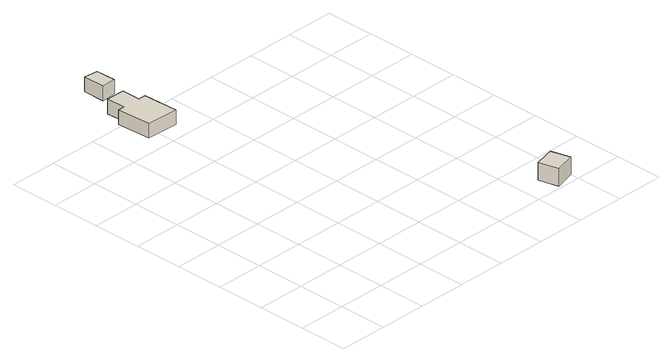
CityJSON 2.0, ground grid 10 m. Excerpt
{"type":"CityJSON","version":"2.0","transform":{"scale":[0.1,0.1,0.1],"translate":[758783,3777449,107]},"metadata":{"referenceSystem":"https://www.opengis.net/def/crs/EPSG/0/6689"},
"CityObjects":{
"building1":{"type":"Building","attributes":{"class":"3001","usage":"411","yearOfConstruction":"0001","measuredHeight":3,"storeysAboveGround":2,"storeysBelowGround":0,"BuildingDetailAttribute.totalFloorArea":122,"BuildingDetailAttribute.buildingFootprintArea":61,"BuildingDetailAttribute.buildingStructureType":"611","BuildingDetailAttribute.fireproofStructureType":"1011","BuildingDetailAttribute.urbanPlanType":"21","BuildingDetailAttribute.areaClassificationType":"23","BuildingDetailAttribute.districtsAndZonesType":"0","BuildingDetailAttribute.landUseType":"202","BuildingDetailAttribute.specifiedBuildingCoverageRate":-9999,"BuildingDetailAttribute.specifiedFloorAreaRate":-9999,"BuildingDetailAttribute.buildingHeight":8,"BuildingDetailAttribute.surveyYear":2021,"BuildingIDAttribute.prefecture":"35","BuildingIDAttribute.city":"35215"},"address":[{"country":"日本","locality":"山口県周南市大字川曲"}],"geometry":[{"type":"Solid","lod":"1","boundaries":[[[[0,1,2,3,4,5,6,7]],[[6,8,9,7]],[[5,10,8,6]],[[4,11,10,5]],[[3,12,11,4]],[[2,13,12,3]],[[1,14,13,2]],[[0,15,14,1]],[[7,9,15,0]],[[8,10,11,12,13,14,15,9]]]]}]},
"building2":{"type":"Building","attributes":{"class":"3001","usage":"451","yearOfConstruction":"0001","measuredHeight":3,"storeysAboveGround":1,"storeysBelowGround":0,"BuildingDetailAttribute.totalFloorArea":10,"BuildingDetailAttribute.buildingFootprintArea":10,"BuildingDetailAttribute.buildingStructureType":"611","BuildingDetailAttribute.fireproofStructureType":"1011","BuildingDetailAttribute.urbanPlanType":"21","BuildingDetailAttribute.areaClassificationType":"23","BuildingDetailAttribute.districtsAndZonesType":"0","BuildingDetailAttribute.landUseType":"202","BuildingDetailAttribute.specifiedBuildingCoverageRate":-9999,"BuildingDetailAttribute.specifiedFloorAreaRate":-9999,"BuildingDetailAttribute.buildingHeight":5.1,"BuildingDetailAttribute.surveyYear":2021,"BuildingIDAttribute.prefecture":"35","BuildingIDAttribute.city":"35215"},"address":[{"country":"日本","locality":"山口県周南市大字川曲"}],"geometry":[{"type":"Solid","lod":"1","boundaries":[[[[16,17,18,19]],[[18,20,21,19]],[[17,22,20,18]],[[16,23,22,17]],[[19,21,23,16]],[[20,22,23,21]]]]}]},
"building3":{"type":"Building","attributes":{"class":"3001","usage":"461","yearOfConstruction":"0001","measuredHeight":3.6,"storeysAboveGround":9999,"storeysBelowGround":9999,"LandSlideRiskAttribute.description":"2","LandSlideRiskAttribute.areaType":"1","BuildingDetailAttribute.totalFloorArea":-9999,"BuildingDetailAttribute.buildingFootprintArea":-9999,"BuildingDetailAttribute.buildingStructureType":"611","BuildingDetailAttribute.fireproofStructureType":"1011","BuildingDetailAttribute.landUseType":"231","BuildingDetailAttribute.specifiedBuildingCoverageRate":-9999,"BuildingDetailAttribute.specifiedFloorAreaRate":-9999,"BuildingDetailAttribute.buildingHeight":-9999,"BuildingDetailAttribute.surveyYear":"0001","BuildingIDAttribute.prefecture":"35","BuildingIDAttribute.city":"35215"},"address":[{"country":"日本","locality":"山口県周南市大字川曲"}],"geometry":[{"type":"Solid","lod":"1","boundaries":[[[[24,25,26,27]],[[26,28,29,27]],[[25,30,28,26]],[[24,31,30,25]],[[27,29,31,24]],[[28,30,31,29]]]]}]}
},
"vertices":[
[60,549,147],[75,549,147],[78,476,147],[12,479,147],[8,549,147],[22,549,147],[21,588,147],[60,588,147],[21,588,177],[60,588,177],[22,549,177],[8,549,177],[12,479,177],[78,476,177],[75,549,177],[60,549,177],
[58,607,163],[28,606,163],[28,651,163],[57,648,163],[28,651,193],[57,648,193],[28,606,193],[58,607,193],
[558,6,7],[547,47,7],[590,58,7],[601,18,7],[590,58,43],[601,18,43],[547,47,43],[558,6,43]
]}
